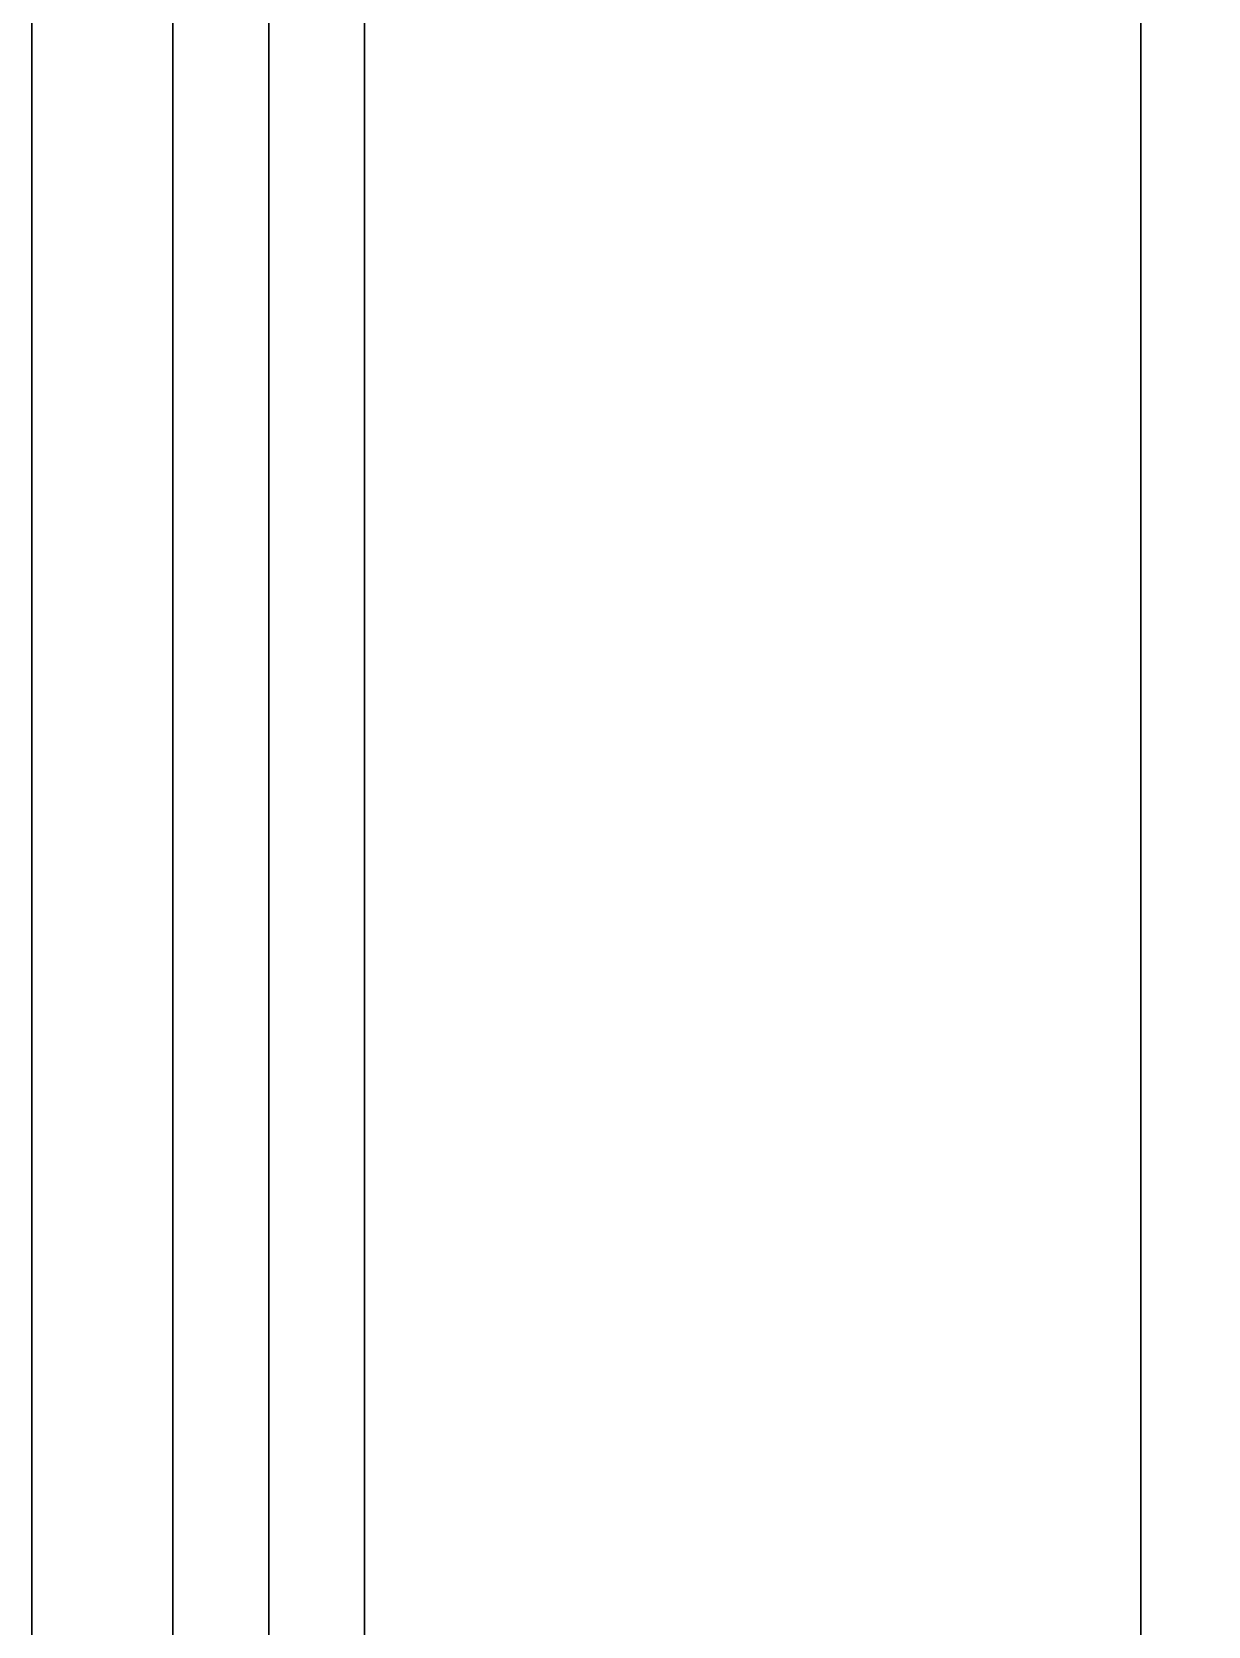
# Model space of a CAD drawing. Header units: millimetres. Extents: x 5940 to 9066, y 1327 to 3250.
# Drawn here: x 6512.8 to 6721.4, y 1673.6 to 1956.4 of the extents above; entities that cross this region are included whole.
import ezdxf

# ---------------------------------------------------------------- set-up
doc = ezdxf.new("R2010")
doc.units = ezdxf.units.MM
doc.layers.add('Default Layer', color=7, linetype='Continuous', lineweight=30)

msp = doc.modelspace()

# ---------------------------------------------------------------- linework, layer by layer
at = {"layer": 'Default Layer', "color": 18, "lineweight": 30, "true_color": 0x000000}
msp.add_line((6537.76, 1360.2), (6537.76, 3190.2), dxfattribs=at)
msp.add_lwpolyline([(6512.76, 3190.2), (6512.76, 1360.2), (6512.76, 1360.2), (7017.76, 1360.2), (7017.76, 1360.2), (7017.76, 3190.2), (7017.76, 3190.2), (6512.76, 3190.2)], dxfattribs=at)
for points in [[(6554.78, 1478.3, 0), (6554.78, 2275.2, 0), (6554.78, 3072.11, 0)], [(6571.78, 1478.3, 0), (6571.78, 2275.2, 0), (6571.78, 3072.11, 0)], [(6709.51, 3072.11, 0), (6709.51, 2275.2, 0), (6709.51, 1478.3, 0)]]:
    msp.add_polyline3d(points, dxfattribs=at)

doc.saveas('drawing.dxf')
